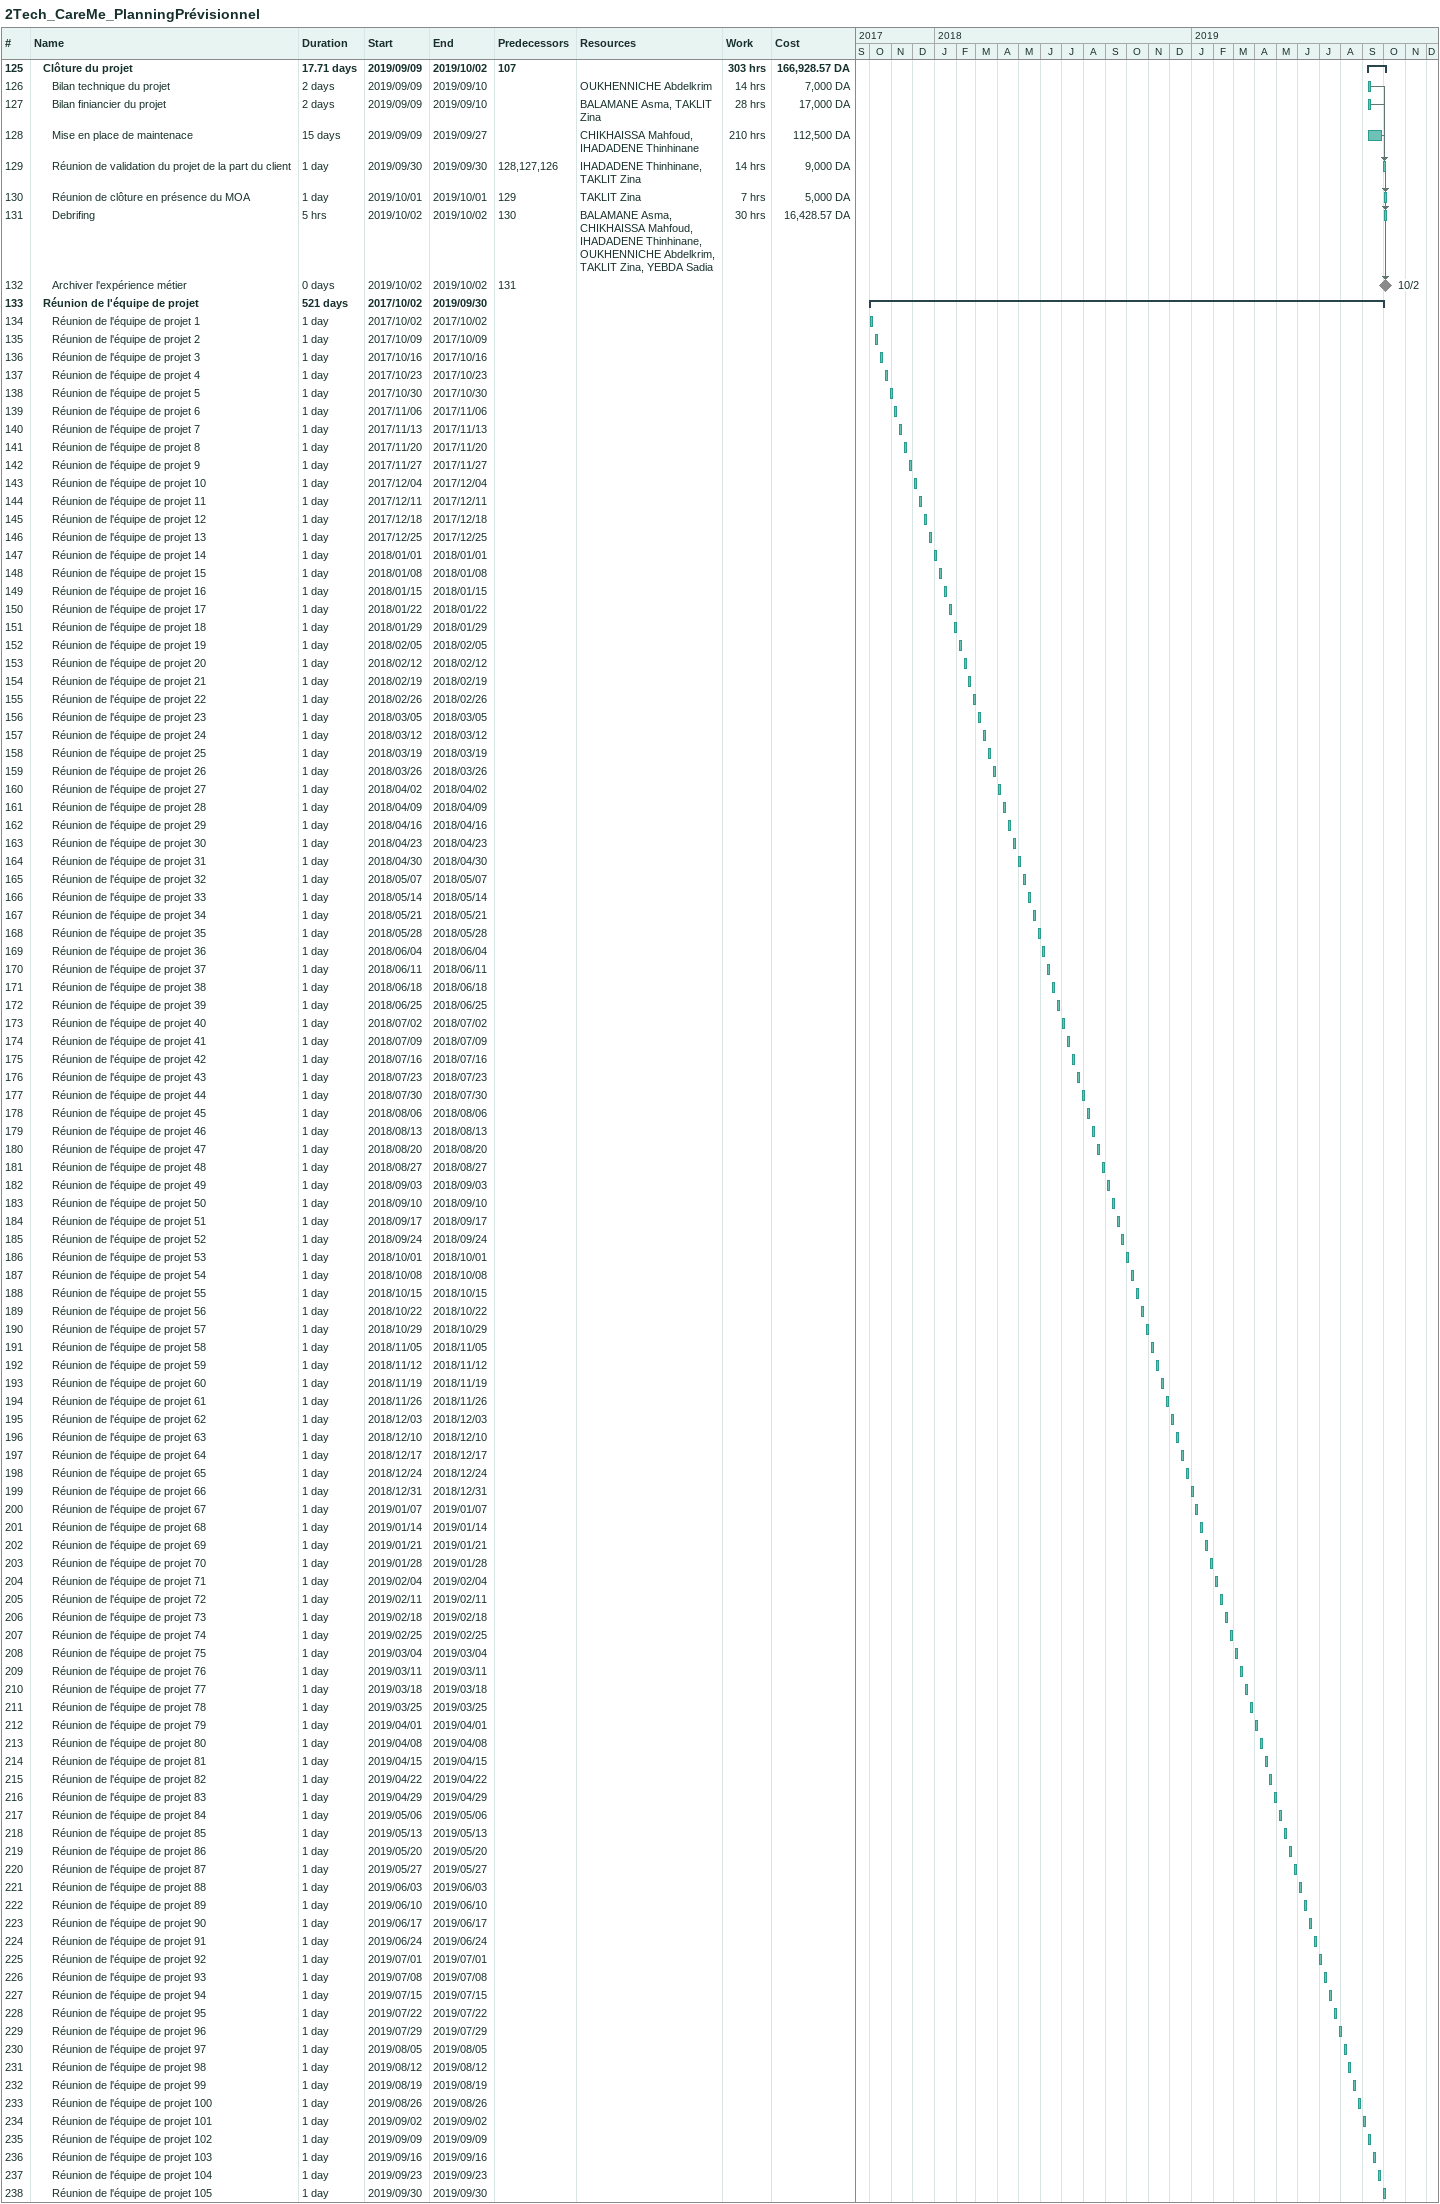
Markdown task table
2Tech_CareMe_PlanningPrévisionnel

| ID | Level | Task | Duration | Start | Finish | Predecessors | Resources | Work (h) | Cost (DA) |
|---|---|---|---|---|---|---|---|---|---|
| 125 | 2 | **Clôture du projet** | 17.71d | 2019-09-09 | 2019-10-02 | 107 |  | 303 | 166928.57 |
| 126 | 3 | Bilan technique du projet | 2d | 2019-09-09 | 2019-09-10 |  | OUKHENNICHE Abdelkrim | 14 | 7000 |
| 127 | 3 | Bilan finiancier du projet | 2d | 2019-09-09 | 2019-09-10 |  | BALAMANE Asma, TAKLIT Zina | 28 | 17000 |
| 128 | 3 | Mise en place de maintenace | 15d | 2019-09-09 | 2019-09-27 |  | CHIKHAISSA Mahfoud, IHADADENE Thinhinane | 210 | 112500 |
| 129 | 3 | Réunion de validation du projet de la part du client | 1d | 2019-09-30 | 2019-09-30 | 128, 127, 126 | IHADADENE Thinhinane, TAKLIT Zina | 14 | 9000 |
| 130 | 3 | Réunion de clôture en présence du MOA | 1d | 2019-10-01 | 2019-10-01 | 129 | TAKLIT Zina | 7 | 5000 |
| 131 | 3 | Debrifing | 5h | 2019-10-02 | 2019-10-02 | 130 | BALAMANE Asma, CHIKHAISSA Mahfoud, IHADADENE Thinhinane, OUKHENNICHE Abdelkrim, TAKLIT Zina, YEBDA Sadia | 30 | 16428.57 |
| 132 | 3 | Archiver l'expérience métier | 0d | 2019-10-02 | 2019-10-02 | 131 |  |  |  |
| 133 | 2 | **Réunion de l'équipe de projet** | 521d | 2017-10-02 | 2019-09-30 |  |  |  |  |
| 134 | 3 | Réunion de l'équipe de projet 1 | 1d | 2017-10-02 | 2017-10-02 |  |  |  |  |
| 135 | 3 | Réunion de l'équipe de projet 2 | 1d | 2017-10-09 | 2017-10-09 |  |  |  |  |
| 136 | 3 | Réunion de l'équipe de projet 3 | 1d | 2017-10-16 | 2017-10-16 |  |  |  |  |
| 137 | 3 | Réunion de l'équipe de projet 4 | 1d | 2017-10-23 | 2017-10-23 |  |  |  |  |
| 138 | 3 | Réunion de l'équipe de projet 5 | 1d | 2017-10-30 | 2017-10-30 |  |  |  |  |
| 139 | 3 | Réunion de l'équipe de projet 6 | 1d | 2017-11-06 | 2017-11-06 |  |  |  |  |
| 140 | 3 | Réunion de l'équipe de projet 7 | 1d | 2017-11-13 | 2017-11-13 |  |  |  |  |
| 141 | 3 | Réunion de l'équipe de projet 8 | 1d | 2017-11-20 | 2017-11-20 |  |  |  |  |
| 142 | 3 | Réunion de l'équipe de projet 9 | 1d | 2017-11-27 | 2017-11-27 |  |  |  |  |
| 143 | 3 | Réunion de l'équipe de projet 10 | 1d | 2017-12-04 | 2017-12-04 |  |  |  |  |
| 144 | 3 | Réunion de l'équipe de projet 11 | 1d | 2017-12-11 | 2017-12-11 |  |  |  |  |
| 145 | 3 | Réunion de l'équipe de projet 12 | 1d | 2017-12-18 | 2017-12-18 |  |  |  |  |
| 146 | 3 | Réunion de l'équipe de projet 13 | 1d | 2017-12-25 | 2017-12-25 |  |  |  |  |
| 147 | 3 | Réunion de l'équipe de projet 14 | 1d | 2018-01-01 | 2018-01-01 |  |  |  |  |
| 148 | 3 | Réunion de l'équipe de projet 15 | 1d | 2018-01-08 | 2018-01-08 |  |  |  |  |
| 149 | 3 | Réunion de l'équipe de projet 16 | 1d | 2018-01-15 | 2018-01-15 |  |  |  |  |
| 150 | 3 | Réunion de l'équipe de projet 17 | 1d | 2018-01-22 | 2018-01-22 |  |  |  |  |
| 151 | 3 | Réunion de l'équipe de projet 18 | 1d | 2018-01-29 | 2018-01-29 |  |  |  |  |
| 152 | 3 | Réunion de l'équipe de projet 19 | 1d | 2018-02-05 | 2018-02-05 |  |  |  |  |
| 153 | 3 | Réunion de l'équipe de projet 20 | 1d | 2018-02-12 | 2018-02-12 |  |  |  |  |
| 154 | 3 | Réunion de l'équipe de projet 21 | 1d | 2018-02-19 | 2018-02-19 |  |  |  |  |
| 155 | 3 | Réunion de l'équipe de projet 22 | 1d | 2018-02-26 | 2018-02-26 |  |  |  |  |
| 156 | 3 | Réunion de l'équipe de projet 23 | 1d | 2018-03-05 | 2018-03-05 |  |  |  |  |
| 157 | 3 | Réunion de l'équipe de projet 24 | 1d | 2018-03-12 | 2018-03-12 |  |  |  |  |
| 158 | 3 | Réunion de l'équipe de projet 25 | 1d | 2018-03-19 | 2018-03-19 |  |  |  |  |
| 159 | 3 | Réunion de l'équipe de projet 26 | 1d | 2018-03-26 | 2018-03-26 |  |  |  |  |
| 160 | 3 | Réunion de l'équipe de projet 27 | 1d | 2018-04-02 | 2018-04-02 |  |  |  |  |
| 161 | 3 | Réunion de l'équipe de projet 28 | 1d | 2018-04-09 | 2018-04-09 |  |  |  |  |
| 162 | 3 | Réunion de l'équipe de projet 29 | 1d | 2018-04-16 | 2018-04-16 |  |  |  |  |
| 163 | 3 | Réunion de l'équipe de projet 30 | 1d | 2018-04-23 | 2018-04-23 |  |  |  |  |
| 164 | 3 | Réunion de l'équipe de projet 31 | 1d | 2018-04-30 | 2018-04-30 |  |  |  |  |
| 165 | 3 | Réunion de l'équipe de projet 32 | 1d | 2018-05-07 | 2018-05-07 |  |  |  |  |
| 166 | 3 | Réunion de l'équipe de projet 33 | 1d | 2018-05-14 | 2018-05-14 |  |  |  |  |
| 167 | 3 | Réunion de l'équipe de projet 34 | 1d | 2018-05-21 | 2018-05-21 |  |  |  |  |
| 168 | 3 | Réunion de l'équipe de projet 35 | 1d | 2018-05-28 | 2018-05-28 |  |  |  |  |
| 169 | 3 | Réunion de l'équipe de projet 36 | 1d | 2018-06-04 | 2018-06-04 |  |  |  |  |
| 170 | 3 | Réunion de l'équipe de projet 37 | 1d | 2018-06-11 | 2018-06-11 |  |  |  |  |
| 171 | 3 | Réunion de l'équipe de projet 38 | 1d | 2018-06-18 | 2018-06-18 |  |  |  |  |
| 172 | 3 | Réunion de l'équipe de projet 39 | 1d | 2018-06-25 | 2018-06-25 |  |  |  |  |
| 173 | 3 | Réunion de l'équipe de projet 40 | 1d | 2018-07-02 | 2018-07-02 |  |  |  |  |
| 174 | 3 | Réunion de l'équipe de projet 41 | 1d | 2018-07-09 | 2018-07-09 |  |  |  |  |
| 175 | 3 | Réunion de l'équipe de projet 42 | 1d | 2018-07-16 | 2018-07-16 |  |  |  |  |
| 176 | 3 | Réunion de l'équipe de projet 43 | 1d | 2018-07-23 | 2018-07-23 |  |  |  |  |
| 177 | 3 | Réunion de l'équipe de projet 44 | 1d | 2018-07-30 | 2018-07-30 |  |  |  |  |
| 178 | 3 | Réunion de l'équipe de projet 45 | 1d | 2018-08-06 | 2018-08-06 |  |  |  |  |
| 179 | 3 | Réunion de l'équipe de projet 46 | 1d | 2018-08-13 | 2018-08-13 |  |  |  |  |
| 180 | 3 | Réunion de l'équipe de projet 47 | 1d | 2018-08-20 | 2018-08-20 |  |  |  |  |
| 181 | 3 | Réunion de l'équipe de projet 48 | 1d | 2018-08-27 | 2018-08-27 |  |  |  |  |
| 182 | 3 | Réunion de l'équipe de projet 49 | 1d | 2018-09-03 | 2018-09-03 |  |  |  |  |
| 183 | 3 | Réunion de l'équipe de projet 50 | 1d | 2018-09-10 | 2018-09-10 |  |  |  |  |
| 184 | 3 | Réunion de l'équipe de projet 51 | 1d | 2018-09-17 | 2018-09-17 |  |  |  |  |
| 185 | 3 | Réunion de l'équipe de projet 52 | 1d | 2018-09-24 | 2018-09-24 |  |  |  |  |
| 186 | 3 | Réunion de l'équipe de projet 53 | 1d | 2018-10-01 | 2018-10-01 |  |  |  |  |
| 187 | 3 | Réunion de l'équipe de projet 54 | 1d | 2018-10-08 | 2018-10-08 |  |  |  |  |
| 188 | 3 | Réunion de l'équipe de projet 55 | 1d | 2018-10-15 | 2018-10-15 |  |  |  |  |
| 189 | 3 | Réunion de l'équipe de projet 56 | 1d | 2018-10-22 | 2018-10-22 |  |  |  |  |
| 190 | 3 | Réunion de l'équipe de projet 57 | 1d | 2018-10-29 | 2018-10-29 |  |  |  |  |
| 191 | 3 | Réunion de l'équipe de projet 58 | 1d | 2018-11-05 | 2018-11-05 |  |  |  |  |
| 192 | 3 | Réunion de l'équipe de projet 59 | 1d | 2018-11-12 | 2018-11-12 |  |  |  |  |
| 193 | 3 | Réunion de l'équipe de projet 60 | 1d | 2018-11-19 | 2018-11-19 |  |  |  |  |
| 194 | 3 | Réunion de l'équipe de projet 61 | 1d | 2018-11-26 | 2018-11-26 |  |  |  |  |
| 195 | 3 | Réunion de l'équipe de projet 62 | 1d | 2018-12-03 | 2018-12-03 |  |  |  |  |
| 196 | 3 | Réunion de l'équipe de projet 63 | 1d | 2018-12-10 | 2018-12-10 |  |  |  |  |
| 197 | 3 | Réunion de l'équipe de projet 64 | 1d | 2018-12-17 | 2018-12-17 |  |  |  |  |
| 198 | 3 | Réunion de l'équipe de projet 65 | 1d | 2018-12-24 | 2018-12-24 |  |  |  |  |
| 199 | 3 | Réunion de l'équipe de projet 66 | 1d | 2018-12-31 | 2018-12-31 |  |  |  |  |
| 200 | 3 | Réunion de l'équipe de projet 67 | 1d | 2019-01-07 | 2019-01-07 |  |  |  |  |
| 201 | 3 | Réunion de l'équipe de projet 68 | 1d | 2019-01-14 | 2019-01-14 |  |  |  |  |
| 202 | 3 | Réunion de l'équipe de projet 69 | 1d | 2019-01-21 | 2019-01-21 |  |  |  |  |
| 203 | 3 | Réunion de l'équipe de projet 70 | 1d | 2019-01-28 | 2019-01-28 |  |  |  |  |
| 204 | 3 | Réunion de l'équipe de projet 71 | 1d | 2019-02-04 | 2019-02-04 |  |  |  |  |
| 205 | 3 | Réunion de l'équipe de projet 72 | 1d | 2019-02-11 | 2019-02-11 |  |  |  |  |
| 206 | 3 | Réunion de l'équipe de projet 73 | 1d | 2019-02-18 | 2019-02-18 |  |  |  |  |
| 207 | 3 | Réunion de l'équipe de projet 74 | 1d | 2019-02-25 | 2019-02-25 |  |  |  |  |
| 208 | 3 | Réunion de l'équipe de projet 75 | 1d | 2019-03-04 | 2019-03-04 |  |  |  |  |
| 209 | 3 | Réunion de l'équipe de projet 76 | 1d | 2019-03-11 | 2019-03-11 |  |  |  |  |
| 210 | 3 | Réunion de l'équipe de projet 77 | 1d | 2019-03-18 | 2019-03-18 |  |  |  |  |
| 211 | 3 | Réunion de l'équipe de projet 78 | 1d | 2019-03-25 | 2019-03-25 |  |  |  |  |
| 212 | 3 | Réunion de l'équipe de projet 79 | 1d | 2019-04-01 | 2019-04-01 |  |  |  |  |
| 213 | 3 | Réunion de l'équipe de projet 80 | 1d | 2019-04-08 | 2019-04-08 |  |  |  |  |
| 214 | 3 | Réunion de l'équipe de projet 81 | 1d | 2019-04-15 | 2019-04-15 |  |  |  |  |
| 215 | 3 | Réunion de l'équipe de projet 82 | 1d | 2019-04-22 | 2019-04-22 |  |  |  |  |
| 216 | 3 | Réunion de l'équipe de projet 83 | 1d | 2019-04-29 | 2019-04-29 |  |  |  |  |
| 217 | 3 | Réunion de l'équipe de projet 84 | 1d | 2019-05-06 | 2019-05-06 |  |  |  |  |
| 218 | 3 | Réunion de l'équipe de projet 85 | 1d | 2019-05-13 | 2019-05-13 |  |  |  |  |
| 219 | 3 | Réunion de l'équipe de projet 86 | 1d | 2019-05-20 | 2019-05-20 |  |  |  |  |
| 220 | 3 | Réunion de l'équipe de projet 87 | 1d | 2019-05-27 | 2019-05-27 |  |  |  |  |
| 221 | 3 | Réunion de l'équipe de projet 88 | 1d | 2019-06-03 | 2019-06-03 |  |  |  |  |
| 222 | 3 | Réunion de l'équipe de projet 89 | 1d | 2019-06-10 | 2019-06-10 |  |  |  |  |
| 223 | 3 | Réunion de l'équipe de projet 90 | 1d | 2019-06-17 | 2019-06-17 |  |  |  |  |
| 224 | 3 | Réunion de l'équipe de projet 91 | 1d | 2019-06-24 | 2019-06-24 |  |  |  |  |
| 225 | 3 | Réunion de l'équipe de projet 92 | 1d | 2019-07-01 | 2019-07-01 |  |  |  |  |
| 226 | 3 | Réunion de l'équipe de projet 93 | 1d | 2019-07-08 | 2019-07-08 |  |  |  |  |
| 227 | 3 | Réunion de l'équipe de projet 94 | 1d | 2019-07-15 | 2019-07-15 |  |  |  |  |
| 228 | 3 | Réunion de l'équipe de projet 95 | 1d | 2019-07-22 | 2019-07-22 |  |  |  |  |
| 229 | 3 | Réunion de l'équipe de projet 96 | 1d | 2019-07-29 | 2019-07-29 |  |  |  |  |
| 230 | 3 | Réunion de l'équipe de projet 97 | 1d | 2019-08-05 | 2019-08-05 |  |  |  |  |
| 231 | 3 | Réunion de l'équipe de projet 98 | 1d | 2019-08-12 | 2019-08-12 |  |  |  |  |
| 232 | 3 | Réunion de l'équipe de projet 99 | 1d | 2019-08-19 | 2019-08-19 |  |  |  |  |
| 233 | 3 | Réunion de l'équipe de projet 100 | 1d | 2019-08-26 | 2019-08-26 |  |  |  |  |
| 234 | 3 | Réunion de l'équipe de projet 101 | 1d | 2019-09-02 | 2019-09-02 |  |  |  |  |
| 235 | 3 | Réunion de l'équipe de projet 102 | 1d | 2019-09-09 | 2019-09-09 |  |  |  |  |
| 236 | 3 | Réunion de l'équipe de projet 103 | 1d | 2019-09-16 | 2019-09-16 |  |  |  |  |
| 237 | 3 | Réunion de l'équipe de projet 104 | 1d | 2019-09-23 | 2019-09-23 |  |  |  |  |
| 238 | 3 | Réunion de l'équipe de projet 105 | 1d | 2019-09-30 | 2019-09-30 |  |  |  |  |
